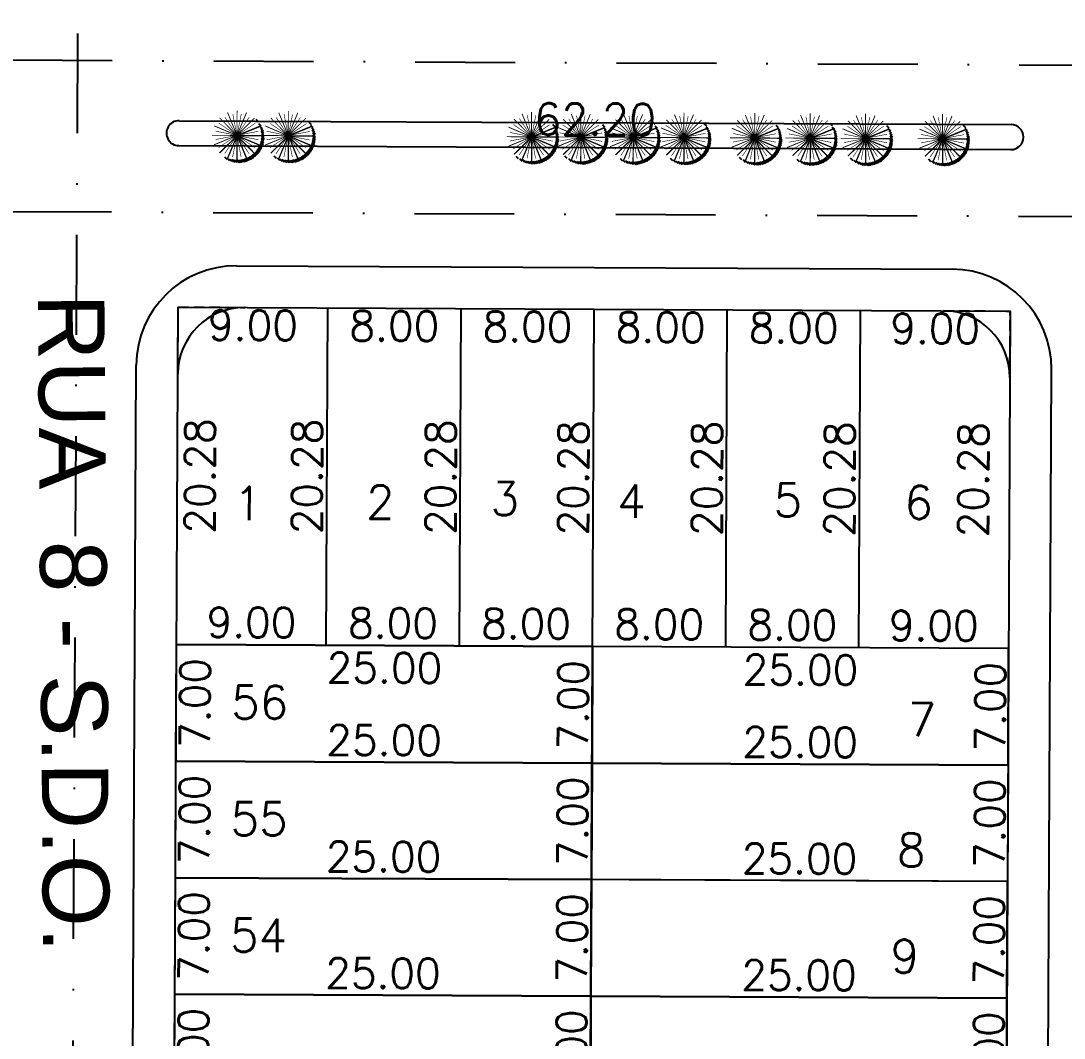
# Model space of a CAD drawing. Header units: millimetres. Extents: x -4430026 to 4783824, y 584 to 9593110.
# Drawn here: x 2057.7 to 2120.3, y 1668.5 to 1729.6 of the extents above; entities that cross this region are included whole.
import ezdxf
from ezdxf.enums import TextEntityAlignment as Align

# ---------------------------------------------------------------- set-up
doc = ezdxf.new("R2010")
doc.units = ezdxf.units.MM
for name, pattern in [('DASHDOT', [1, 0.5, -0.25, 0, -0.25]), ('HIDDEN', [0.375, 0.25, -0.125]), ('HIDDEN2', [0.1875, 0.125, -0.0625])]:
    doc.linetypes.add(name, pattern=pattern)
for name, color, linetype in [('boundary filipe', 6, 'Continuous'), ('BOUNDARY LOTES', 2, 'Continuous'), ('Calçada', 1, 'Continuous'), ('CANTOS', 9, 'HIDDEN'), ('Cota', 8, 'Continuous'), ('COTAS', 8, 'Continuous'), ('curvas', 4, 'Continuous'), ('Lotes', 2, 'Continuous'), ('Nomes de Ruas', 3, 'Continuous'), ('Numero de lotes', 5, 'Continuous'), ('PAI_pDYD', 72, 'Continuous'), ('Projeção', 8, 'HIDDEN2'), ('QUADRA', 4, 'Continuous')]:
    doc.layers.add(name, color=color, linetype=linetype)
doc.styles.add('arcad1', font='romans.shx')
doc.styles.add('ARIAL', font='arial.ttf', dxfattribs={"height": 0.25})
doc.styles.add('ROMANS', font='romans.shx')
doc.dimstyles.new('BOLA100', dxfattribs={"dimscale": 0, "dimtxt": 1.9, "dimasz": 0.18, "dimexe": 0.18, "dimexo": 0.063, "dimgap": 0, "dimtad": 1, "dimzin": 4, "dimdsep": 46, "dimtxsty": 'ROMANS', "dimcen": 0.09, "dimse1": 1, "dimse2": 1, "dimsd1": 1, "dimsd2": 1, "dimclrt": 256, "dimaunit": 1, "dimadec": 4, "dimazin": 0, "dimtfac": 1.2, "dimtix": 1, "dimtmove": 2, "dimatfit": 3, "dimfxl": 1, "dimtvp": 2, "dimtolj": 1, "dimtzin": 4, "dimarcsym": 0})
doc.dimstyles.get("Standard").update_dxf_attribs({"dimtxt": 0.18, "dimasz": 0.18, "dimexe": 0.18, "dimexo": 0.0625, "dimgap": 0.09, "dimtad": 0, "dimtih": 1, "dimtoh": 1, "dimdec": 4, "dimzin": 0, "dimdsep": 46, "dimtxsty": 'Standard', "dimcen": 0.09, "dimadec": 0, "dimazin": 0, "dimtfac": 1, "dimtdec": 4, "dimtofl": 0, "dimtmove": 0, "dimatfit": 3, "dimfxl": 1, "dimtolj": 1, "dimtzin": 0, "dimarcsym": 0})

# ---------------------------------------------------------------- blocks, each defined once
blk = doc.blocks.new('PALMEIRA_PROPOSTA')
at = {"linetype": 'Continuous'}
h = blk.add_hatch(dxfattribs=at)
h.set_pattern_fill('_USER', color=250, scale=0.168035, angle=315, style=0, pattern_type=0)
h.set_pattern_definition([(315, (-2.75975, -4.60628), (0.1188187, 0.1188187), [])])
h.paths.add_polyline_path([(4.61, -0.41, 0.216766), (3.17, 2.76, -0.18118), (4.2, 0, -0.643702), (-2.76, -3.17, 0.693222)])
blk.add_hatch(color=1, dxfattribs=at).paths.add_polyline_path([(-0.4, 0, 1), (0.4, 0, 1)])
at = {"color": 98, "linetype": 'Continuous', "const_width": 0.15}
for points in [[(-1.61, 3.88), (-0.15, 0.37)], [(0, 4.2), (0, 0.4)], [(1.61, 3.88), (0.15, 0.37)], [(-2.97, 2.97), (-0.28, 0.28)], [(2.97, 2.97), (0.28, 0.28)], [(-4.2, 0), (-0.4, 0)], [(-3.88, 1.61), (-0.37, 0.15)], [(3.88, 1.61), (0.37, 0.15)], [(4.2, 0), (0.4, 0)], [(-3.88, -1.61), (-0.37, -0.15)], [(-2.97, -2.97), (-0.28, -0.28)], [(-1.61, -3.88), (-0.15, -0.37)], [(0, -4.2), (0, -0.4)], [(1.61, -3.88), (0.15, -0.37)], [(2.97, -2.97), (0.28, -0.28)], [(3.88, -1.61), (0.37, -0.15)]]:
    blk.add_lwpolyline(points, dxfattribs=at)
at = {"color": 96, "linetype": 'Continuous', "const_width": 0.1}
for points in [[(-0.72, 3.63), (-0.08, 0.39)], [(0.72, 3.63), (0.08, 0.39)], [(-3.08, 2.06), (-0.33, 0.22)], [(-2.06, 3.08), (-0.22, 0.33)], [(2.06, 3.08), (0.22, 0.33)], [(3.08, 2.06), (0.33, 0.22)], [(-3.63, 0.72), (-0.39, 0.08)], [(3.63, 0.72), (0.39, 0.08)], [(-3.63, -0.72), (-0.39, -0.08)], [(-3.08, -2.06), (-0.33, -0.22)], [(-2.06, -3.08), (-0.22, -0.33)], [(-0.72, -3.63), (-0.08, -0.39)], [(0.72, -3.63), (0.08, -0.39)], [(2.06, -3.08), (0.22, -0.33)], [(3.08, -2.06), (0.33, -0.22)], [(3.63, -0.72), (0.39, -0.08)]]:
    blk.add_lwpolyline(points, dxfattribs=at)
at = {"color": 98, "linetype": 'Continuous', "true_color": 0x001a00, "const_width": 0.15}
for points in [[(3.92, 1.52), (0.4, 0.07)], [(4.2, -0.07), (0.4, -0.07)], [(-2.92, -3.02), (-0.23, -0.34)], [(-1.54, -3.91), (-0.09, -0.4)], [(0.07, -4.2), (0.07, -0.4)], [(1.68, -3.85), (0.23, -0.34)], [(2.92, -3.02), (0.23, -0.33)], [(3.85, -1.67), (0.34, -0.21)]]:
    blk.add_lwpolyline(points, dxfattribs=at)
at = {"color": 1, "linetype": 'Continuous'}
blk.add_circle((0, 0), 0.4, dxfattribs=at)
blk = doc.blocks.new('*D13690')
at = {"layer": 'DEFPOINTS', "color": 0, "linetype": 'ByBlock'}
for p in [(1998.858, 1723.154), (2061.057, 1722.86), (2061.057, 1722.86)]:
    blk.add_point(p, dxfattribs=at)
at = {"layer": 'COTAS', "linetype": 'ByBlock', "insert": (2029.962, 1723.957), "char_height": 1.9, "attachment_point": 5, "rotation": 359.72858, "style": 'ROMANS'}
blk.add_mtext('\\A1;62.20', dxfattribs=at)
blk = doc.blocks.new('*D13691')
at = {"layer": 'DEFPOINTS', "color": 0, "linetype": 'ByBlock'}
for p in [(2061.057, 1722.86), (2123.257, 1722.565), (2123.257, 1722.565)]:
    blk.add_point(p, dxfattribs=at)
at = {"layer": 'COTAS', "linetype": 'ByBlock', "insert": (2092.162, 1723.662), "char_height": 1.9, "attachment_point": 5, "rotation": 359.72858, "style": 'ROMANS'}
blk.add_mtext('\\A1;62.20', dxfattribs=at)
blk = doc.blocks.new('*D14067')
at = {"layer": 'DEFPOINTS', "color": 0, "linetype": 'ByBlock'}
for p in [(2061.057, 1722.86), (2060.026, 1505.026), (2062.085, 1505.016)]:
    blk.add_point(p, dxfattribs=at)
at = {"layer": 'COTAS', "linetype": 'ByBlock', "insert": (2061.651, 1613.937), "char_height": 1.9, "attachment_point": 5, "rotation": 89.72858, "style": 'ROMANS'}
blk.add_mtext('\\A1;217.84', dxfattribs=at)
blk = doc.blocks.new('*D14077')
at = {"layer": 'DEFPOINTS', "color": 0, "linetype": 'ByBlock'}
for p in [(2061.84, 1888.041), (2061.057, 1722.86), (2064.657, 1722.843)]:
    blk.add_point(p, dxfattribs=at)
at = {"layer": 'COTAS', "linetype": 'ByBlock', "insert": (2059.189, 1805.461), "char_height": 1.9, "attachment_point": 5, "rotation": 89.72858, "style": 'ROMANS'}
blk.add_mtext('\\A1;165.18', dxfattribs=at)
blk = doc.blocks.new('*D14298')
at = {"layer": 'DEFPOINTS', "color": 0, "linetype": 'ByBlock'}
for p in [(2062.127, 1948.736), (2061.87, 1895.48), (2057.086, 1890.812), (2061.84, 1888.041), (2060.026, 1505.026)]:
    blk.add_point(p, dxfattribs=at)
at = {"layer": 'COTAS', "linetype": 'ByBlock', "insert": (2055.206, 1888.07), "char_height": 1.9, "attachment_point": 5, "rotation": 89.75016, "style": 'ROMANS'}
blk.add_mtext('\\A1;179°57\'25"', dxfattribs=at)
blk = doc.blocks.new('*D9590')
at = {"layer": 'DEFPOINTS', "color": 0}
for p in [(2067.108, 1712.381), (2072.058, 1712.357), (2067.012, 1692.104)]:
    blk.add_point(p, dxfattribs=at)
at = {"layer": 'Cota', "color": 41, "insert": (2068.41, 1702.236), "char_height": 1.8, "attachment_point": 5, "rotation": 89.72858, "style": 'ROMANS'}
blk.add_mtext('\\A1;20.28', dxfattribs=at)
blk = doc.blocks.new('*D9591')
at = {"layer": 'DEFPOINTS', "color": 0}
for p in [(2076.108, 1712.338), (2076.012, 1692.062), (2078.403, 1692.05)]:
    blk.add_point(p, dxfattribs=at)
at = {"layer": 'Cota', "color": 41, "insert": (2074.851, 1702.206), "char_height": 1.8, "attachment_point": 5, "rotation": 89.72858, "style": 'ROMANS'}
blk.add_mtext('\\A1;20.28', dxfattribs=at)
blk = doc.blocks.new('*D9592')
at = {"layer": 'DEFPOINTS', "color": 0}
for p in [(2084.108, 1712.3), (2084.012, 1692.024), (2086.437, 1692.012)]:
    blk.add_point(p, dxfattribs=at)
at = {"layer": 'Cota', "color": 41, "insert": (2082.885, 1702.168), "char_height": 1.8, "attachment_point": 5, "rotation": 89.72858, "style": 'ROMANS'}
blk.add_mtext('\\A1;20.28', dxfattribs=at)
blk = doc.blocks.new('*D9593')
at = {"layer": 'DEFPOINTS', "color": 0}
for p in [(2092.108, 1712.262), (2092.012, 1691.986), (2094.403, 1691.975)]:
    blk.add_point(p, dxfattribs=at)
at = {"layer": 'Cota', "color": 41, "insert": (2090.851, 1702.13), "char_height": 1.8, "attachment_point": 5, "rotation": 89.72858, "style": 'ROMANS'}
blk.add_mtext('\\A1;20.28', dxfattribs=at)
blk = doc.blocks.new('*D9594')
at = {"layer": 'DEFPOINTS', "color": 0}
for p in [(2100.107, 1712.225), (2100.011, 1691.948), (2102.437, 1691.937)]:
    blk.add_point(p, dxfattribs=at)
at = {"layer": 'Cota', "color": 41, "insert": (2098.885, 1702.092), "char_height": 1.8, "attachment_point": 5, "rotation": 89.72858, "style": 'ROMANS'}
blk.add_mtext('\\A1;20.28', dxfattribs=at)
blk = doc.blocks.new('*D9595')
at = {"layer": 'DEFPOINTS', "color": 0}
for p in [(2108.107, 1712.187), (2108.011, 1691.91), (2110.403, 1691.899)]:
    blk.add_point(p, dxfattribs=at)
at = {"layer": 'Cota', "color": 41, "insert": (2106.851, 1702.054), "char_height": 1.8, "attachment_point": 5, "rotation": 89.72858, "style": 'ROMANS'}
blk.add_mtext('\\A1;20.28', dxfattribs=at)
blk = doc.blocks.new('*D9596')
at = {"layer": 'DEFPOINTS', "color": 0}
for p in [(2116.107, 1712.149), (2116.011, 1691.872), (2118.437, 1691.861)]:
    blk.add_point(p, dxfattribs=at)
at = {"layer": 'Cota', "color": 41, "insert": (2114.885, 1702.016), "char_height": 1.8, "attachment_point": 5, "rotation": 89.72858, "style": 'ROMANS'}
blk.add_mtext('\\A1;20.28', dxfattribs=at)
blk = doc.blocks.new('*D9597')
at = {"layer": 'DEFPOINTS', "color": 0}
for p in [(2067.012, 1692.104), (2076.012, 1692.062), (2076.001, 1689.814)]:
    blk.add_point(p, dxfattribs=at)
at = {"layer": 'Cota', "color": 41, "insert": (2071.518, 1693.435), "char_height": 1.8, "attachment_point": 5, "rotation": 359.72858, "style": 'ROMANS'}
blk.add_mtext('\\A1;9.00', dxfattribs=at)
blk = doc.blocks.new('*D9598')
at = {"layer": 'DEFPOINTS', "color": 0}
for p in [(2076.012, 1692.062), (2084.012, 1692.024), (2084.001, 1689.776)]:
    blk.add_point(p, dxfattribs=at)
at = {"layer": 'Cota', "color": 41, "insert": (2080.018, 1693.395), "char_height": 1.8, "attachment_point": 5, "rotation": 359.72858, "style": 'ROMANS'}
blk.add_mtext('\\A1;8.00', dxfattribs=at)
blk = doc.blocks.new('*D9599')
at = {"layer": 'DEFPOINTS', "color": 0}
for p in [(2084.012, 1692.024), (2092.012, 1691.986), (2092.001, 1689.738)]:
    blk.add_point(p, dxfattribs=at)
at = {"layer": 'Cota', "color": 41, "insert": (2088.018, 1693.357), "char_height": 1.8, "attachment_point": 5, "rotation": 359.72858, "style": 'ROMANS'}
blk.add_mtext('\\A1;8.00', dxfattribs=at)
blk = doc.blocks.new('*D9600')
at = {"layer": 'DEFPOINTS', "color": 0}
for p in [(2092.012, 1691.986), (2100.011, 1691.948), (2100.001, 1689.7)]:
    blk.add_point(p, dxfattribs=at)
at = {"layer": 'Cota', "color": 41, "insert": (2096.018, 1693.319), "char_height": 1.8, "attachment_point": 5, "rotation": 359.72858, "style": 'ROMANS'}
blk.add_mtext('\\A1;8.00', dxfattribs=at)
blk = doc.blocks.new('*D9601')
at = {"layer": 'DEFPOINTS', "color": 0}
for p in [(2100.011, 1691.948), (2108.011, 1691.91), (2108.001, 1689.662)]:
    blk.add_point(p, dxfattribs=at)
at = {"layer": 'Cota', "color": 41, "insert": (2104.018, 1693.281), "char_height": 1.8, "attachment_point": 5, "rotation": 359.72858, "style": 'ROMANS'}
blk.add_mtext('\\A1;8.00', dxfattribs=at)
blk = doc.blocks.new('*D9602')
at = {"layer": 'DEFPOINTS', "color": 0}
for p in [(2108.011, 1691.91), (2117.011, 1691.868), (2117.001, 1689.62)]:
    blk.add_point(p, dxfattribs=at)
at = {"layer": 'Cota', "color": 41, "insert": (2112.518, 1693.241), "char_height": 1.8, "attachment_point": 5, "rotation": 359.72858, "style": 'ROMANS'}
blk.add_mtext('\\A1;9.00', dxfattribs=at)
blk = doc.blocks.new('*D9603')
at = {"layer": 'DEFPOINTS', "color": 0}
for p in [(2067.108, 1712.381), (2076.108, 1712.338), (2076.086, 1707.668)]:
    blk.add_point(p, dxfattribs=at)
at = {"layer": 'Cota', "color": 41, "insert": (2071.603, 1711.29), "char_height": 1.8, "attachment_point": 5, "rotation": 359.72858, "style": 'ROMANS'}
blk.add_mtext('\\A1;9.00', dxfattribs=at)
blk = doc.blocks.new('*D9604')
at = {"layer": 'DEFPOINTS', "color": 0}
for p in [(2076.108, 1712.338), (2084.108, 1712.3), (2084.086, 1707.631)]:
    blk.add_point(p, dxfattribs=at)
at = {"layer": 'Cota', "color": 41, "insert": (2080.103, 1711.249), "char_height": 1.8, "attachment_point": 5, "rotation": 359.72858, "style": 'ROMANS'}
blk.add_mtext('\\A1;8.00', dxfattribs=at)
blk = doc.blocks.new('*D9605')
at = {"layer": 'DEFPOINTS', "color": 0}
for p in [(2084.108, 1712.3), (2092.108, 1712.262), (2092.085, 1707.593)]:
    blk.add_point(p, dxfattribs=at)
at = {"layer": 'Cota', "color": 41, "insert": (2088.103, 1711.212), "char_height": 1.8, "attachment_point": 5, "rotation": 359.72858, "style": 'ROMANS'}
blk.add_mtext('\\A1;8.00', dxfattribs=at)
blk = doc.blocks.new('*D9606')
at = {"layer": 'DEFPOINTS', "color": 0}
for p in [(2092.108, 1712.262), (2100.107, 1712.225), (2100.085, 1707.555)]:
    blk.add_point(p, dxfattribs=at)
at = {"layer": 'Cota', "color": 41, "insert": (2096.102, 1711.174), "char_height": 1.8, "attachment_point": 5, "rotation": 359.72858, "style": 'ROMANS'}
blk.add_mtext('\\A1;8.00', dxfattribs=at)
blk = doc.blocks.new('*D9607')
at = {"layer": 'DEFPOINTS', "color": 0}
for p in [(2100.107, 1712.225), (2108.107, 1712.187), (2108.085, 1707.517)]:
    blk.add_point(p, dxfattribs=at)
at = {"layer": 'Cota', "color": 41, "insert": (2104.102, 1711.136), "char_height": 1.8, "attachment_point": 5, "rotation": 359.72858, "style": 'ROMANS'}
blk.add_mtext('\\A1;8.00', dxfattribs=at)
blk = doc.blocks.new('*D9608')
at = {"layer": 'DEFPOINTS', "color": 0}
for p in [(2108.107, 1712.187), (2117.107, 1712.144), (2117.085, 1707.474)]:
    blk.add_point(p, dxfattribs=at)
at = {"layer": 'Cota', "color": 41, "insert": (2112.602, 1711.096), "char_height": 1.8, "attachment_point": 5, "rotation": 359.72858, "style": 'ROMANS'}
blk.add_mtext('\\A1;9.00', dxfattribs=at)
blk = doc.blocks.new('*D9615')
at = {"layer": 'DEFPOINTS', "color": 0}
for p in [(2066.909, 1670.3), (2091.908, 1670.181), (2091.901, 1668.705)]:
    blk.add_point(p, dxfattribs=at)
at = {"layer": 'Cota', "color": 41, "insert": (2079.418, 1672.364), "char_height": 1.8, "attachment_point": 5, "rotation": 359.72858, "style": 'ROMANS'}
blk.add_mtext('\\A1;25.00', dxfattribs=at)
blk = doc.blocks.new('*D9616')
at = {"layer": 'DEFPOINTS', "color": 0}
for p in [(2091.908, 1670.181), (2116.908, 1670.063), (2116.901, 1668.587)]:
    blk.add_point(p, dxfattribs=at)
at = {"layer": 'Cota', "color": 41, "insert": (2104.418, 1672.246), "char_height": 1.8, "attachment_point": 5, "rotation": 359.72858, "style": 'ROMANS'}
blk.add_mtext('\\A1;25.00', dxfattribs=at)
blk = doc.blocks.new('*D9617')
at = {"layer": 'DEFPOINTS', "color": 0}
for p in [(2066.942, 1677.299), (2091.941, 1677.181), (2091.934, 1675.705)]:
    blk.add_point(p, dxfattribs=at)
at = {"layer": 'Cota', "color": 41, "insert": (2079.452, 1679.364), "char_height": 1.8, "attachment_point": 5, "rotation": 359.72858, "style": 'ROMANS'}
blk.add_mtext('\\A1;25.00', dxfattribs=at)
blk = doc.blocks.new('*D9618')
at = {"layer": 'DEFPOINTS', "color": 0}
for p in [(2091.941, 1677.181), (2116.941, 1677.063), (2116.934, 1675.587)]:
    blk.add_point(p, dxfattribs=at)
at = {"layer": 'Cota', "color": 41, "insert": (2104.451, 1679.246), "char_height": 1.8, "attachment_point": 5, "rotation": 359.72858, "style": 'ROMANS'}
blk.add_mtext('\\A1;25.00', dxfattribs=at)
blk = doc.blocks.new('*D9619')
at = {"layer": 'DEFPOINTS', "color": 0}
for p in [(2066.975, 1684.299), (2091.975, 1684.181), (2091.968, 1682.705)]:
    blk.add_point(p, dxfattribs=at)
at = {"layer": 'Cota', "color": 41, "insert": (2079.485, 1686.364), "char_height": 1.8, "attachment_point": 5, "rotation": 359.72858, "style": 'ROMANS'}
blk.add_mtext('\\A1;25.00', dxfattribs=at)
blk = doc.blocks.new('*D9620')
at = {"layer": 'DEFPOINTS', "color": 0}
for p in [(2091.975, 1684.181), (2116.974, 1684.062), (2116.967, 1682.587)]:
    blk.add_point(p, dxfattribs=at)
at = {"layer": 'Cota', "color": 41, "insert": (2104.484, 1686.246), "char_height": 1.8, "attachment_point": 5, "rotation": 359.72858, "style": 'ROMANS'}
blk.add_mtext('\\A1;25.00', dxfattribs=at)
blk = doc.blocks.new('*D9621')
at = {"layer": 'DEFPOINTS', "color": 0}
for p in [(2066.995, 1688.647), (2091.995, 1688.528), (2091.988, 1687.053)]:
    blk.add_point(p, dxfattribs=at)
at = {"layer": 'Cota', "color": 41, "insert": (2079.505, 1690.712), "char_height": 1.8, "attachment_point": 5, "rotation": 359.72858, "style": 'ROMANS'}
blk.add_mtext('\\A1;25.00', dxfattribs=at)
blk = doc.blocks.new('*D9622')
at = {"layer": 'DEFPOINTS', "color": 0}
for p in [(2091.995, 1688.528), (2116.995, 1688.41), (2116.988, 1686.934)]:
    blk.add_point(p, dxfattribs=at)
at = {"layer": 'Cota', "color": 41, "insert": (2104.505, 1690.593), "char_height": 1.8, "attachment_point": 5, "rotation": 359.72858, "style": 'ROMANS'}
blk.add_mtext('\\A1;25.00', dxfattribs=at)
blk = doc.blocks.new('*D9655')
at = {"layer": 'DEFPOINTS', "color": 0}
for p in [(2067.012, 1692.104), (2066.979, 1685.104), (2071.698, 1685.082)]:
    blk.add_point(p, dxfattribs=at)
at = {"layer": 'Cota', "color": 41, "insert": (2068.115, 1688.599), "char_height": 1.8, "attachment_point": 5, "rotation": 89.72858, "style": 'ROMANS'}
blk.add_mtext('\\A1;7.00', dxfattribs=at)
blk = doc.blocks.new('*D9656')
at = {"layer": 'DEFPOINTS', "color": 0}
for p in [(2066.979, 1685.104), (2066.945, 1678.105), (2071.665, 1678.082)]:
    blk.add_point(p, dxfattribs=at)
at = {"layer": 'Cota', "color": 41, "insert": (2068.082, 1681.599), "char_height": 1.8, "attachment_point": 5, "rotation": 89.72858, "style": 'ROMANS'}
blk.add_mtext('\\A1;7.00', dxfattribs=at)
blk = doc.blocks.new('*D9657')
at = {"layer": 'DEFPOINTS', "color": 0}
for p in [(2066.945, 1678.105), (2066.912, 1671.105), (2071.632, 1671.082)]:
    blk.add_point(p, dxfattribs=at)
at = {"layer": 'Cota', "color": 41, "insert": (2068.048, 1674.599), "char_height": 1.8, "attachment_point": 5, "rotation": 89.72858, "style": 'ROMANS'}
blk.add_mtext('\\A1;7.00', dxfattribs=at)
blk = doc.blocks.new('*D9658')
at = {"layer": 'DEFPOINTS', "color": 0}
for p in [(2066.912, 1671.105), (2066.879, 1664.105), (2071.599, 1664.082)]:
    blk.add_point(p, dxfattribs=at)
at = {"layer": 'Cota', "color": 41, "insert": (2068.015, 1667.599), "char_height": 1.8, "attachment_point": 5, "rotation": 89.72858, "style": 'ROMANS'}
blk.add_mtext('\\A1;7.00', dxfattribs=at)
blk = doc.blocks.new('*D9712')
at = {"layer": 'DEFPOINTS', "color": 0}
for p in [(2089.74, 1691.997), (2089.707, 1684.997), (2094.426, 1684.974)]:
    blk.add_point(p, dxfattribs=at)
at = {"layer": 'Cota', "color": 41, "insert": (2090.843, 1688.491), "char_height": 1.8, "attachment_point": 5, "rotation": 89.72858, "style": 'ROMANS'}
blk.add_mtext('\\A1;7.00', dxfattribs=at)
blk = doc.blocks.new('*D9713')
at = {"layer": 'DEFPOINTS', "color": 0}
for p in [(2089.707, 1684.997), (2089.674, 1677.997), (2094.393, 1677.974)]:
    blk.add_point(p, dxfattribs=at)
at = {"layer": 'Cota', "color": 41, "insert": (2090.81, 1681.492), "char_height": 1.8, "attachment_point": 5, "rotation": 89.72858, "style": 'ROMANS'}
blk.add_mtext('\\A1;7.00', dxfattribs=at)
blk = doc.blocks.new('*D9714')
at = {"layer": 'DEFPOINTS', "color": 0}
for p in [(2089.674, 1677.997), (2089.64, 1670.997), (2094.36, 1670.975)]:
    blk.add_point(p, dxfattribs=at)
at = {"layer": 'Cota', "color": 41, "insert": (2090.777, 1674.492), "char_height": 1.8, "attachment_point": 5, "rotation": 89.72858, "style": 'ROMANS'}
blk.add_mtext('\\A1;7.00', dxfattribs=at)
blk = doc.blocks.new('*D9715')
at = {"layer": 'DEFPOINTS', "color": 0}
for p in [(2089.64, 1670.997), (2089.607, 1663.997), (2094.327, 1663.975)]:
    blk.add_point(p, dxfattribs=at)
at = {"layer": 'Cota', "color": 41, "insert": (2090.743, 1667.492), "char_height": 1.8, "attachment_point": 5, "rotation": 89.72858, "style": 'ROMANS'}
blk.add_mtext('\\A1;7.00', dxfattribs=at)
blk = doc.blocks.new('*D9734')
at = {"layer": 'DEFPOINTS', "color": 0}
for p in [(2114.806, 1691.878), (2114.773, 1684.878), (2119.492, 1684.856)]:
    blk.add_point(p, dxfattribs=at)
at = {"layer": 'Cota', "color": 41, "insert": (2115.909, 1688.373), "char_height": 1.8, "attachment_point": 5, "rotation": 89.72858, "style": 'ROMANS'}
blk.add_mtext('\\A1;7.00', dxfattribs=at)
blk = doc.blocks.new('*D9735')
at = {"layer": 'DEFPOINTS', "color": 0}
for p in [(2114.773, 1684.878), (2114.74, 1677.878), (2119.459, 1677.856)]:
    blk.add_point(p, dxfattribs=at)
at = {"layer": 'Cota', "color": 41, "insert": (2115.876, 1681.373), "char_height": 1.8, "attachment_point": 5, "rotation": 89.72858, "style": 'ROMANS'}
blk.add_mtext('\\A1;7.00', dxfattribs=at)
blk = doc.blocks.new('*D9736')
at = {"layer": 'DEFPOINTS', "color": 0}
for p in [(2114.74, 1677.878), (2114.707, 1670.878), (2119.426, 1670.856)]:
    blk.add_point(p, dxfattribs=at)
at = {"layer": 'Cota', "color": 41, "insert": (2115.843, 1674.373), "char_height": 1.8, "attachment_point": 5, "rotation": 89.72858, "style": 'ROMANS'}
blk.add_mtext('\\A1;7.00', dxfattribs=at)
blk = doc.blocks.new('*D9737')
at = {"layer": 'DEFPOINTS', "color": 0}
for p in [(2114.707, 1670.878), (2114.673, 1663.878), (2119.393, 1663.856)]:
    blk.add_point(p, dxfattribs=at)
at = {"layer": 'Cota', "color": 41, "insert": (2115.81, 1667.373), "char_height": 1.8, "attachment_point": 5, "rotation": 89.72858, "style": 'ROMANS'}
blk.add_mtext('\\A1;7.00', dxfattribs=at)
blk = doc.blocks.new('*D8591')
at = {"layer": 'DEFPOINTS', "color": 0, "linetype": 'ByBlock'}
for p in [(1998.858, 1723.154), (2061.057, 1722.86), (2061.057, 1722.86)]:
    blk.add_point(p, dxfattribs=at)
at = {"layer": 'COTAS', "linetype": 'ByBlock', "insert": (2029.962, 1723.957), "char_height": 1.9, "attachment_point": 5, "rotation": 359.72858, "style": 'ROMANS'}
blk.add_mtext('\\A1;62.20', dxfattribs=at)
blk = doc.blocks.new('*D8592')
at = {"layer": 'DEFPOINTS', "color": 0, "linetype": 'ByBlock'}
for p in [(2061.057, 1722.86), (2123.257, 1722.565), (2123.257, 1722.565)]:
    blk.add_point(p, dxfattribs=at)
at = {"layer": 'COTAS', "linetype": 'ByBlock', "insert": (2092.162, 1723.662), "char_height": 1.9, "attachment_point": 5, "rotation": 359.72858, "style": 'ROMANS'}
blk.add_mtext('\\A1;62.20', dxfattribs=at)
blk = doc.blocks.new('*D8600')
at = {"layer": 'DEFPOINTS', "color": 0, "linetype": 'ByBlock'}
for p in [(2061.057, 1722.86), (2060.026, 1505.026), (2062.085, 1505.016)]:
    blk.add_point(p, dxfattribs=at)
at = {"layer": 'COTAS', "linetype": 'ByBlock', "insert": (2061.651, 1613.937), "char_height": 1.9, "attachment_point": 5, "rotation": 89.72858, "style": 'ROMANS'}
blk.add_mtext('\\A1;217.84', dxfattribs=at)
blk = doc.blocks.new('*D8763')
at = {"layer": 'DEFPOINTS', "color": 0}
for p in [(2108.107, 1712.187), (2117.107, 1712.144), (2117.085, 1707.474)]:
    blk.add_point(p, dxfattribs=at)
at = {"layer": 'Cota', "color": 41, "insert": (2112.602, 1711.096), "char_height": 1.8, "attachment_point": 5, "rotation": 359.72858, "style": 'ROMANS'}
blk.add_mtext('\\A1;9.00', dxfattribs=at)

msp = doc.modelspace()

# ---------------------------------------------------------------- linework, layer by layer
at = {"layer": 'boundary filipe', "elevation": 2.439}
msp.add_lwpolyline([(2066.155, 1511.162), (2067.108, 1712.381), (2117.107, 1712.144), (2116.157, 1511.453), (2066.155, 1511.162)], dxfattribs=at)
at = {"layer": 'BOUNDARY LOTES', "elevation": 2.439}
for points in [[(2091.978, 1684.986), (2066.979, 1685.104), (2067.012, 1692.104), (2092.012, 1691.986)], [(2117.011, 1691.868), (2092.012, 1691.986), (2091.978, 1684.986), (2116.978, 1684.868)], [(2066.979, 1685.104), (2091.978, 1684.986), (2091.945, 1677.986), (2066.945, 1678.105)], [(2091.978, 1684.986), (2116.978, 1684.868), (2116.945, 1677.868), (2091.945, 1677.986)], [(2091.912, 1670.986), (2066.912, 1671.105), (2066.945, 1678.105), (2091.945, 1677.986)], [(2116.945, 1677.868), (2091.945, 1677.986), (2091.912, 1670.986), (2116.912, 1670.868)], [(2091.879, 1663.986), (2066.879, 1664.105), (2066.912, 1671.105), (2091.912, 1670.986)], [(2116.912, 1670.868), (2091.912, 1670.986), (2091.879, 1663.986), (2116.879, 1663.868)]]:
    msp.add_lwpolyline(points, close=True, dxfattribs=at)
at = {"layer": 'Calçada'}
for p, q in [((2067.161, 1723.58, 2.439), (2117.16, 1723.344, 2.439)), ((2067.161, 1723.58, 2.439), (2117.16, 1723.344, 2.439)), ((2067.154, 1722.081, 2.439), (2117.153, 1721.844, 2.439)), ((2067.154, 1722.081, 2.439), (2117.153, 1721.844, 2.439)), ((2070.62, 1714.864, 2.439), (2113.619, 1714.661, 2.439)), ((2070.62, 1714.864, 2.439), (2113.619, 1714.661, 2.439)), ((2063.671, 1514.711, 2.439), (2064.591, 1708.893, 2.439)), ((2118.673, 1514.904, 2.439), (2119.591, 1708.632, 2.439))]:
    msp.add_line(p, q, dxfattribs=at)
for centre, radius, start, end in [((2117.157, 1722.594, 2.439), 0.75, 269.72858, 89.72858), ((2117.157, 1722.594, 2.439), 0.75, 269.72858, 89.72858), ((2070.591, 1708.864, 2.439), 6, 89.72858, 179.72858), ((2070.591, 1708.864, 2.439), 6, 89.72858, 179.72858), ((2113.591, 1708.661, 2.439), 6, 359.72858, 89.72858), ((2113.591, 1708.661, 2.439), 6, 359.72858, 89.72858)]:
    msp.add_arc(centre, radius, start, end, dxfattribs=at)
msp.add_ellipse((2067.157, 1722.831, 2.439), major_axis=(-0.75, 0.004), ratio=0.99981, start_param=4.712389, end_param=7.853982, dxfattribs=at)
msp.add_ellipse((2067.157, 1722.831, 2.439), major_axis=(-0.75, 0.004), ratio=0.99981, start_param=4.712389, end_param=7.853982, dxfattribs=at)
at = {"layer": 'CANTOS', "ltscale": 2.5}
for p, q in [((2067.089, 1708.381, 2.439), (2067.108, 1712.381, 2.439)), ((2067.089, 1708.381, 2.439), (2067.108, 1712.381, 2.439)), ((2067.108, 1712.381, 2.439), (2071.108, 1712.362, 2.439)), ((2067.108, 1712.381, 2.439), (2071.108, 1712.362, 2.439)), ((2113.107, 1712.163, 2.439), (2117.107, 1712.144, 2.439)), ((2113.107, 1712.163, 2.439), (2117.107, 1712.144, 2.439)), ((2117.088, 1708.144, 2.439), (2117.107, 1712.144, 2.439)), ((2117.088, 1708.144, 2.439), (2117.107, 1712.144, 2.439))]:
    msp.add_line(p, q, dxfattribs=at)
at = {"layer": 'curvas'}
for centre, start, end in [((2071.089, 1708.362, 2.439), 89.72858, 179.72858), ((2071.089, 1708.362, 2.439), 89.72858, 179.72858), ((2113.088, 1708.163, 2.439), 359.72858, 89.72858), ((2113.088, 1708.163, 2.439), 359.72858, 89.72858)]:
    msp.add_arc(centre, 4, start, end, dxfattribs=at)
at = {"layer": 'Lotes'}
for p, q in [((2076.012, 1692.062, 2.439), (2076.108, 1712.338, 2.439)), ((2084.012, 1692.024, 2.439), (2084.108, 1712.3, 2.439)), ((2091.156, 1511.307, 2.439), (2092.108, 1712.262, 2.439)), ((2100.011, 1691.948, 2.439), (2100.107, 1712.225, 2.439)), ((2108.011, 1691.91, 2.439), (2108.107, 1712.187, 2.439)), ((2117.011, 1691.868, 2.439), (2067.012, 1692.104, 2.439)), ((2116.978, 1684.868, 2.439), (2066.979, 1685.104, 2.439)), ((2116.945, 1677.868, 2.439), (2066.945, 1678.105, 2.439)), ((2116.912, 1670.868, 2.439), (2066.912, 1671.105, 2.439))]:
    msp.add_line(p, q, dxfattribs=at)
at = {"layer": 'Projeção', "linetype": 'DASHDOT', "ltscale": 12}
for p, q in [((2060.026, 1505.026, 2.439), (2062.127, 1948.736, 2.439)), ((1706.255, 1728.89, 2.439), (2244.08, 1726.342, 2.439)), ((1706.212, 1719.791, 2.439), (2248.241, 1717.223, 2.439))]:
    msp.add_line(p, q, dxfattribs=at)
at = {"layer": 'QUADRA', "elevation": 2.439}
msp.add_lwpolyline([(2066.155, 1511.162), (2067.108, 1712.381), (2117.107, 1712.144), (2116.157, 1511.453), (2066.155, 1511.162)], dxfattribs=at)

# ---------------------------------------------------------------- block references
at = {"layer": 'PAI_pDYD', "color": 2, "xscale": 0.3550421296895795, "yscale": 0.3550421296895365, "zscale": 0.3550421296895365, "rotation": 359.7285806882999}
for p in [(2070.642, 1722.696, 2.439), (2070.642, 1722.696, 2.439), (2073.722, 1722.682, 2.439), (2073.722, 1722.682, 2.439), (2088.338, 1722.612, 2.439), (2088.338, 1722.612, 2.439), (2091.298, 1722.598, 2.439), (2091.298, 1722.598, 2.439), (2094.443, 1722.583, 2.439), (2094.443, 1722.583, 2.439), (2097.496, 1722.569, 2.439), (2097.496, 1722.569, 2.439), (2101.751, 1722.549, 2.439), (2101.751, 1722.549, 2.439), (2105.081, 1722.533, 2.439), (2105.081, 1722.533, 2.439), (2108.411, 1722.517, 2.439), (2108.411, 1722.517, 2.439), (2113.036, 1722.495, 2.439), (2113.036, 1722.495, 2.439)]:
    msp.add_blockref('PALMEIRA_PROPOSTA', p, dxfattribs=at)

# ---------------------------------------------------------------- texts
at = {"layer": 'Nomes de Ruas', "extrusion": (0.018825, 0.084574, 0.996239), "style": 'ARIAL'}
msp.add_text('RUA  8 - S.D.O.', height=4, rotation=102.96746, dxfattribs=at).set_placement((-1637.277, -2111.366, 186.075))
msp.add_text('RUA  8 - S.D.O.', height=4, rotation=102.96746, dxfattribs=at).set_placement((-1637.277, -2111.366, 186.075))
at = {"layer": 'Numero de lotes', "style": 'arcad1'}
for s, p in [('1', (2071.296, 1700.586, 2.439)), ('2', (2079.259, 1700.669, 2.439)), ('3', (2086.74, 1700.874, 2.439)), ('4', (2094.34, 1700.718, 2.439)), ('5', (2103.75, 1700.794, 2.439)), ('6', (2111.601, 1700.645, 2.439)), ('56', (2072.008, 1688.643, 2.439)), ('7', (2111.806, 1687.598, 2.439)), ('55', (2071.975, 1681.643, 2.439)), ('8', (2111.166, 1679.769, 2.439)), ('54', (2071.942, 1674.643, 2.439)), ('9', (2110.774, 1673.384, 2.439))]:
    msp.add_text(s, height=2, rotation=359.72858, dxfattribs=at).set_placement(p, align=Align.MIDDLE_CENTER)

# ---------------------------------------------------------------- dimensions: what is measured, and where the dimension line sits
at = {"layer": 'Cota'}
for base, p1, p2, angle, picture, middle in [((2072.058, 1712.357, 2.439), (2067.012, 1692.104, 2.439), (2067.108, 1712.381, 2.439), 89.72858, '*D9590', (2068.41, 1702.236, 2.439)), ((2076.086, 1707.668, 2.439), (2067.108, 1712.381, 2.439), (2076.108, 1712.338, 2.439), 359.72858, '*D9603', (2071.603, 1711.29, 2.439)), ((2078.403, 1692.05, 2.439), (2076.108, 1712.338, 2.439), (2076.012, 1692.062, 2.439), 89.72858, '*D9591', (2074.851, 1702.206, 2.439)), ((2084.086, 1707.631, 2.439), (2076.108, 1712.338, 2.439), (2084.108, 1712.3, 2.439), 359.72858, '*D9604', (2080.103, 1711.249, 2.439)), ((2086.437, 1692.012, 2.439), (2084.108, 1712.3, 2.439), (2084.012, 1692.024, 2.439), 89.72858, '*D9592', (2082.885, 1702.168, 2.439)), ((2092.085, 1707.593, 2.439), (2084.108, 1712.3, 2.439), (2092.108, 1712.262, 2.439), 359.72858, '*D9605', (2088.103, 1711.212, 2.439)), ((2094.403, 1691.975, 2.439), (2092.108, 1712.262, 2.439), (2092.012, 1691.986, 2.439), 89.72858, '*D9593', (2090.851, 1702.13, 2.439)), ((2100.085, 1707.555, 2.439), (2092.108, 1712.262, 2.439), (2100.107, 1712.225, 2.439), 359.72858, '*D9606', (2096.102, 1711.174, 2.439)), ((2102.437, 1691.937, 2.439), (2100.107, 1712.225, 2.439), (2100.011, 1691.948, 2.439), 89.72858, '*D9594', (2098.885, 1702.092, 2.439)), ((2108.085, 1707.517, 2.439), (2100.107, 1712.225, 2.439), (2108.107, 1712.187, 2.439), 359.72858, '*D9607', (2104.102, 1711.136, 2.439)), ((2110.403, 1691.899, 2.439), (2108.107, 1712.187, 2.439), (2108.011, 1691.91, 2.439), 89.72858, '*D9595', (2106.851, 1702.054, 2.439)), ((2117.085, 1707.474, 2.439), (2108.107, 1712.187, 2.439), (2117.107, 1712.144, 2.439), 359.72858, '*D9608', (2112.602, 1711.096, 2.439)), ((2117.085, 1707.474, 2.439), (2108.107, 1712.187, 2.439), (2117.107, 1712.144, 2.439), 359.72858, '*D8763', (2112.602, 1711.096, 2.439)), ((2118.437, 1691.861, 2.439), (2116.107, 1712.149, 2.439), (2116.011, 1691.872, 2.439), 89.72858, '*D9596', (2114.885, 1702.016, 2.439)), ((2076.001, 1689.814, 2.439), (2067.012, 1692.104, 2.439), (2076.012, 1692.062, 2.439), 359.72858, '*D9597', (2071.518, 1693.435, 2.439)), ((2084.001, 1689.776, 2.439), (2076.012, 1692.062, 2.439), (2084.012, 1692.024, 2.439), 359.72858, '*D9598', (2080.018, 1693.395, 2.439)), ((2092.001, 1689.738, 2.439), (2084.012, 1692.024, 2.439), (2092.012, 1691.986, 2.439), 359.72858, '*D9599', (2088.018, 1693.357, 2.439)), ((2100.001, 1689.7, 2.439), (2092.012, 1691.986, 2.439), (2100.011, 1691.948, 2.439), 359.72858, '*D9600', (2096.018, 1693.319, 2.439)), ((2108.001, 1689.662, 2.439), (2100.011, 1691.948, 2.439), (2108.011, 1691.91, 2.439), 359.72858, '*D9601', (2104.018, 1693.281, 2.439)), ((2117.001, 1689.62, 2.439), (2108.011, 1691.91, 2.439), (2117.011, 1691.868, 2.439), 359.72858, '*D9602', (2112.518, 1693.241, 2.439)), ((2071.698, 1685.082, 2.439), (2067.012, 1692.104, 2.439), (2066.979, 1685.104, 2.439), 89.72858, '*D9655', (2068.115, 1688.599, 2.439)), ((2094.426, 1684.974, 2.439), (2089.74, 1691.997, 2.439), (2089.707, 1684.997, 2.439), 89.72858, '*D9712', (2090.843, 1688.491, 2.439)), ((2116.988, 1686.934, 2.439), (2091.995, 1688.528, 2.439), (2116.995, 1688.41, 2.439), 179.72858, '*D9622', (2104.505, 1690.593, 2.439)), ((2119.492, 1684.856, 2.439), (2114.806, 1691.878, 2.439), (2114.773, 1684.878, 2.439), 89.72858, '*D9734', (2115.909, 1688.373, 2.439)), ((2116.967, 1682.587, 2.439), (2091.975, 1684.181, 2.439), (2116.974, 1684.062, 2.439), 179.72858, '*D9620', (2104.484, 1686.246, 2.439)), ((2071.665, 1678.082, 2.439), (2066.979, 1685.104, 2.439), (2066.945, 1678.105, 2.439), 89.72858, '*D9656', (2068.082, 1681.599, 2.439)), ((2094.393, 1677.974, 2.439), (2089.707, 1684.997, 2.439), (2089.674, 1677.997, 2.439), 89.72858, '*D9713', (2090.81, 1681.492, 2.439)), ((2119.459, 1677.856, 2.439), (2114.773, 1684.878, 2.439), (2114.74, 1677.878, 2.439), 89.72858, '*D9735', (2115.876, 1681.373, 2.439)), ((2116.934, 1675.587, 2.439), (2091.941, 1677.181, 2.439), (2116.941, 1677.063, 2.439), 179.72858, '*D9618', (2104.451, 1679.246, 2.439)), ((2071.632, 1671.082, 2.439), (2066.945, 1678.105, 2.439), (2066.912, 1671.105, 2.439), 89.72858, '*D9657', (2068.048, 1674.599, 2.439)), ((2094.36, 1670.975, 2.439), (2089.674, 1677.997, 2.439), (2089.64, 1670.997, 2.439), 89.72858, '*D9714', (2090.777, 1674.492, 2.439)), ((2119.426, 1670.856, 2.439), (2114.74, 1677.878, 2.439), (2114.707, 1670.878, 2.439), 89.72858, '*D9736', (2115.843, 1674.373, 2.439)), ((2116.901, 1668.587, 2.439), (2091.908, 1670.181, 2.439), (2116.908, 1670.063, 2.439), 179.72858, '*D9616', (2104.418, 1672.246, 2.439)), ((2071.599, 1664.082, 2.439), (2066.912, 1671.105, 2.439), (2066.879, 1664.105, 2.439), 89.72858, '*D9658', (2068.015, 1667.599, 2.439)), ((2094.327, 1663.975, 2.439), (2089.64, 1670.997, 2.439), (2089.607, 1663.997, 2.439), 89.72858, '*D9715', (2090.743, 1667.492, 2.439)), ((2119.393, 1663.856, 2.439), (2114.707, 1670.878, 2.439), (2114.673, 1663.878, 2.439), 89.72858, '*D9737', (2115.81, 1667.373, 2.439))]:
    dim = msp.add_linear_dim(base=base, p1=p1, p2=p2, angle=angle, dimstyle='Standard', override={"dimtxt": 1.8, "dimexo": 0.063, "dimgap": 0, "dimtih": 0, "dimtoh": 0, "dimdec": 2, "dimzin": 4, "dimtxsty": 'ROMANS', "dimse1": 1, "dimse2": 1, "dimsd1": 1, "dimsd2": 1, "dimclrt": 41, "dimtfac": 1.2, "dimtdec": 2, "dimtix": 1, "dimtofl": 1, "dimtmove": 2, "dimfxl": 0.18, "dimfxlon": 1, "dimtvp": 2, "dimtzin": 4}, dxfattribs=at)
    dim.commit()
    dim.dimension.update_dxf_attribs({"geometry": picture, "text_midpoint": middle})
for p1, p2, picture, middle in [((2066.995, 1688.647, 2.439), (2091.995, 1688.528, 2.439), '*D9621', (2079.505, 1690.712, 2.439)), ((2066.975, 1684.299, 2.439), (2091.975, 1684.181, 2.439), '*D9619', (2079.485, 1686.364, 2.439)), ((2066.942, 1677.299, 2.439), (2091.941, 1677.181, 2.439), '*D9617', (2079.452, 1679.364, 2.439)), ((2066.909, 1670.3, 2.439), (2091.908, 1670.181, 2.439), '*D9615', (2079.418, 1672.364, 2.439))]:
    dim = msp.add_aligned_dim(p1=p1, p2=p2, distance=-1.476, dimstyle='Standard', override={"dimtxt": 1.8, "dimexo": 0.063, "dimgap": 0, "dimtih": 0, "dimtoh": 0, "dimdec": 2, "dimzin": 4, "dimtxsty": 'ROMANS', "dimse1": 1, "dimse2": 1, "dimsd1": 1, "dimsd2": 1, "dimclrt": 41, "dimtfac": 1.2, "dimtdec": 2, "dimtix": 1, "dimtofl": 1, "dimtmove": 2, "dimfxl": 0.18, "dimfxlon": 1, "dimtvp": 2, "dimtzin": 4}, dxfattribs=at)
    dim.commit()
    dim.dimension.update_dxf_attribs({"geometry": picture, "text_midpoint": middle})
at = {"layer": 'COTAS', "linetype": 'ByBlock'}
dim = msp.add_angular_dim_2l(base=(2057.085642, 1890.812467), line1=((2060.025518, 1505.025767, 2.4392), (2062.127458, 1948.735522, 2.4392)), line2=((2061.839935, 1888.040662, 2.4392), (2061.869573, 1895.479873, 2.4392)), dimstyle='BOLA100', override={"dimscale": 1, "dimdec": 0, "dimazin": 1, "dimfxl": 0.18}, dxfattribs=at)
dim.commit()
dim.dimension.update_dxf_attribs({"geometry": '*D14298', "text_midpoint": (2055.205755, 1888.069591, 2.4392)})
dim = msp.add_linear_dim(base=(2064.657, 1722.843, 2.439), p1=(2061.84, 1888.041, 2.439), p2=(2061.057, 1722.86, 2.439), angle=269.72858, dimstyle='BOLA100', override={"dimscale": 1, "dimfxl": 0.18}, dxfattribs=at)
dim.commit()
dim.dimension.update_dxf_attribs({"geometry": '*D14077', "text_midpoint": (2059.189, 1805.461, 2.439), "dimtype": 161})
for base, p1, p2, picture, middle in [((2061.057, 1722.86, 2.439), (1998.858, 1723.154, 2.439), (2061.057, 1722.86, 2.439), '*D13690', (2029.962, 1723.957, 2.439)), ((2061.057, 1722.86, 2.439), (1998.858, 1723.154, 2.439), (2061.057, 1722.86, 2.439), '*D8591', (2029.962, 1723.957, 2.439)), ((2123.257, 1722.565, 2.439), (2061.057, 1722.86, 2.439), (2123.257, 1722.565, 2.439), '*D13691', (2092.162, 1723.662, 2.439)), ((2123.257, 1722.565, 2.439), (2061.057, 1722.86, 2.439), (2123.257, 1722.565, 2.439), '*D8592', (2092.162, 1723.662, 2.439))]:
    dim = msp.add_linear_dim(base=base, p1=p1, p2=p2, angle=179.72858, dimstyle='BOLA100', override={"dimscale": 1, "dimfxl": 0.18}, dxfattribs=at)
    dim.commit()
    dim.dimension.update_dxf_attribs({"geometry": picture, "text_midpoint": middle})
for picture in ['*D14067', '*D8600']:
    dim = msp.add_aligned_dim(p1=(2061.057, 1722.86, 2.439), p2=(2060.026, 1505.026, 2.439), distance=2.06, dimstyle='BOLA100', override={"dimscale": 1, "dimfxl": 0.18}, dxfattribs=at)
    dim.commit()
    dim.dimension.update_dxf_attribs({"geometry": picture, "text_midpoint": (2061.651, 1613.937, 2.439)})

doc.saveas('drawing.dxf')
